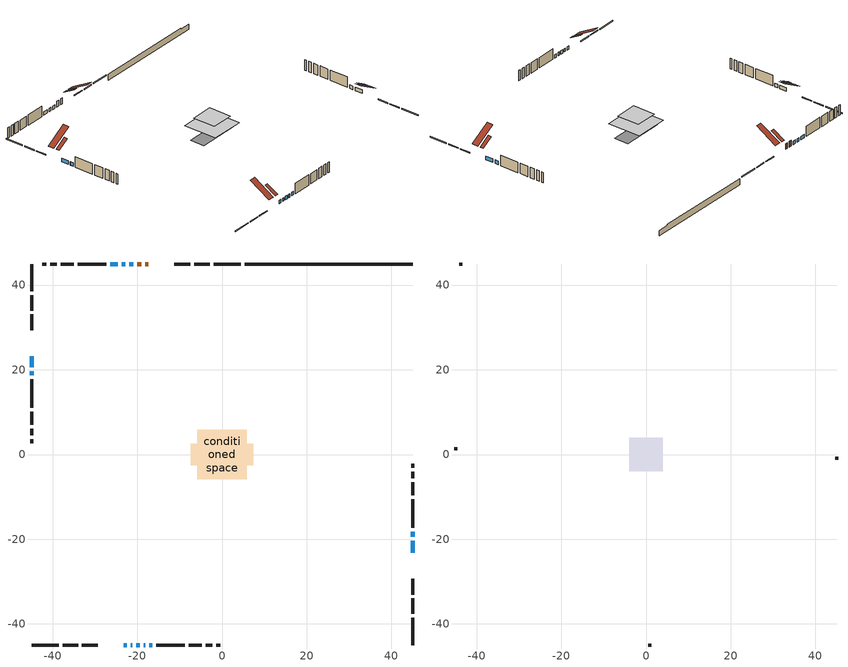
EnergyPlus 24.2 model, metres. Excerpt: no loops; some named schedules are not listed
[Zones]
conditioned space
 floor adiabatic (AdiabaticFloorConstruction): -5.9,-5.9 -5.9,5.9 5.9,5.9 5.9,-5.9 z1.83
 floor foundation (Slab1 construction): -7.35,-2.55 -7.35,2.55 7.35,2.55 7.35,-2.55 z-1.52
 wall outside (RimJoist1 construction): 4.41,44.97 -1.99,44.97 / -44.97,-44.97 -38.57,-44.97 / -44.97,44.97 -44.97,38.57 / 44.97,-44.97 44.97,-38.57 z0.61:0.91
 wall outside (RimJoist2 construction): -2.92,44.97 -6.57,44.97 / -37.64,-44.97 -33.98,-44.97 / -44.97,37.64 -44.97,33.98 / 44.97,-37.64 44.97,-33.98 z0.61:0.91
 wall outside (RimJoist3 construction): -7.5,44.97 -11.28,44.97 / -33.05,-44.97 -29.28,-44.97 / -44.97,33.05 -44.97,29.28 / 44.97,-33.05 44.97,-29.28 z0.61:0.91
 wall outside (AdiabaticWallConstruction 1): -17.36,44.97 -18.12,44.97 / -19.05,44.97 -20,44.97 z0.61:2.64
 wall outside (AdiabaticWallConstruction): -44.97,23.19 -44.97,20.59 / -23.19,-44.97 -22.51,-44.97 / -20.93,44.97 -21.92,44.97 / -21.58,-44.97 -21.19,-44.97 / -22.85,44.97 -23.64,44.97 / 44.97,-23.19 44.97,-20.39 / -20.26,-44.97 -19.44,-44.97 / -18.52,-44.97 -18.1,-44.97 / -24.56,44.97 -26.41,44.97 / -44.97,19.66 -44.97,18.67 / 44.97,-19.46 44.97,-18.19 / -17.18,-44.97 -16.44,-44.97 z0.61:1.83
 wall outside (Wall1 construction): -27.33,44.97 -34.04,44.97 / -15.52,-44.97 -8.81,-44.97 / -44.97,17.75 -44.97,11.04 / 44.97,-17.26 44.97,-10.55 z0.61:4.27
 wall outside (Wall2 construction): -34.97,44.97 -38.07,44.97 / -7.88,-44.97 -4.78,-44.97 / -44.97,10.11 -44.97,7.01 / 44.97,-9.62 44.97,-6.53 z0.61:4.27
 wall outside (Wall3 construction): -38.99,44.97 -40.55,44.97 / -3.85,-44.97 -2.3,-44.97 / -44.97,6.08 -44.97,4.53 / 44.97,-5.6 44.97,-4.04 z0.61:4.27
 wall outside (Wall4 construction): -41.48,44.97 -42.47,44.97 / -1.37,-44.97 -0.38,-44.97 / -44.97,3.6 -44.97,2.61 / 44.97,-3.11 44.97,-2.12 z0.61:4.27
 wall foundation (FoundationWall1 construction): 5.34,44.97,-1.52 5.34,44.97,0.61 41.01,44.97,0.61 41.01,44.97,0.25 44.97,44.97,0.25 44.97,44.97,-1.52
 window (WindowConstruction): -44.97,23.19 -44.97,20.59 z0.61:1.83
 window (WindowConstruction 8): -23.19,-44.97 -22.51,-44.97 z0.61:1.83
 window (WindowConstruction 9): -20.93,44.97 -21.92,44.97 z0.61:1.83
 window (WindowConstruction 10): -21.58,-44.97 -21.19,-44.97 z0.61:1.83
 window (WindowConstruction 11): -22.85,44.97 -23.64,44.97 z0.61:1.83
 window (WindowConstruction 1): 44.97,-23.19 44.97,-20.39 z0.61:1.83
 window (WindowConstruction 2): -20.26,-44.97 -19.45,-44.97 z0.61:1.83
 window (WindowConstruction 3): -18.52,-44.97 -18.1,-44.97 z0.61:1.83
 window (WindowConstruction 4): -24.57,44.97 -26.4,44.97 z0.61:1.83
 window (WindowConstruction 5): -44.97,19.66 -44.97,18.68 z0.61:1.83
 window (WindowConstruction 6): 44.97,-19.46 44.97,-18.19 z0.61:1.83
 window (WindowConstruction 7): -17.17,-44.97 -16.44,-44.97 z0.61:1.83
 door (Door): -17.36,44.97 -18.12,44.97 z0.61:2.64
 door (Door 1): -19.05,44.97 -20,44.97 z0.61:2.64
 ceiling adiabatic (AdiabaticFloorConstruction): 5.9,-5.9 5.9,5.9 -5.9,5.9 -5.9,-5.9 z1.83
 roof outside (Roof2 construction): -16.43,44.97,4.27 -16.43,40.96,6.61 -15.27,40.96,6.61 -15.27,44.97,4.27; -24.12,-44.97,4.27 -24.12,-40.96,6.61 -25.28,-40.96,6.61 -25.28,-44.97,4.27; -44.97,24.12,4.27 -40.96,24.12,6.61 -40.96,25.28,6.61 -44.97,25.28,4.27; 44.97,-24.12,4.27 40.96,-24.12,6.61 40.96,-25.28,6.61 44.97,-25.28,4.27
attic - vented
 floor to conditioned space (Floor1 construction Reversed): -3.97,-3.97 -3.97,3.97 3.97,3.97 3.97,-3.97 z4.27
 wall outside (Wall5 construction): -43.4,44.97 -44.04,44.97 / 0.55,-44.97 1.19,-44.97 / -44.97,1.68 -44.97,1.04 / 44.97,-1.2 44.97,-0.55 z0.61:4.27
 roof outside (Roof1 construction): -14.34,44.97,4.27 -14.34,37.58,8.58 -12.2,37.58,8.58 -12.2,44.97,4.27; -26.21,-44.97,4.27 -26.21,-37.58,8.58 -28.35,-37.58,8.58 -28.35,-44.97,4.27; -44.97,26.21,4.27 -37.58,26.21,8.58 -37.58,28.35,8.58 -44.97,28.35,4.27; 44.97,-26.21,4.27 37.58,-26.21,8.58 37.58,-28.35,8.58 44.97,-28.35,4.27
[Building]
Building 1: Terrain=Suburbs
[Site:Location]
Moose Jaw CS_SK: Latitude {deg}=50.33; Longitude {deg}=-105.54; Time Zone {hr}=-6; Elevation {m}=577; Keep Site Location Information=Yes
[Site:GroundTemperature:Shallow]
-1.16478, -3.46141, -3.64533, -2.55546, 1.81975, 6.17459, 9.95, 12.3416, 12.5448, 10.5996, 6.92049, 2.69924
[Site:WaterMainsTemperature]
Calculation Method=Schedule; Temperature Schedule=mains temperature schedule
[Material] Roughness=Rough; Thermal Absorptance=0.9
Name | Thickness {m} | Conductivity {W/m-K} | Density {kg/m3} | Specific Heat {J/kg-K} | Solar Absorptance | Visible Absorptance
asphalt or fiberglass shingles | 0.00635 | 0.162714 | 1121.4 | 1465.45 | 0.84 | 0.84
ceiling stud and cavity | 0.1397 | 0.0759935 | 65.682 | 1177.47 | 0.7 | 0.7
concrete 4.0 in. | 0.1016 | 1.803125 | 2242.8 | 837.4 | 0.7 | 0.7
concrete 8.0 in. | 0.2032 | 1.803125 | 2242.8 | 837.4 | 0.7 | 0.7
door material | 0.04445 | 0.20624 | 512.64 | 1214.23 | 0.7 | 0.7
door material 1 | 0.04445 | 0.188738 | 512.64 | 1214.23 | 0.7 | 0.7
exterior vertical ins | 0.00239019 | 0.029427 | 32.04 | 1214.23 | 0.7 | 0.7
floor covering | 0.0127 | 0.0433444 | 54.468 | 1339.84 | 0.6 | 0.6
floor rigid ins; wall rigid ins | 0.512978 | 0.029427 | 32.04 | 1214.23 | 0.7 | 0.7
floor stud and cavity | 0.1397 | 1.75129 | 37.0049 | 1207.88 | 0.7 | 0.7
furniture material conditioned space 1 | 0.1524 | 0.115458 | 640.8 | 1214.23 | 0.6 | 0.6
gypsum board | 0.0127 | 0.160291 | 801 | 837.4 | 0.6 | 0.6
gypsum board 1 | 0.0127 | 0.160291 | 801 | 837.4 | 0.7 | 0.7
osb sheathing 0.5 in. | 0.0127 | 0.115458 | 512.64 | 1214.23 | 0.7 | 0.7
osb sheathing 0.75 in. | 0.01905 | 0.115458 | 512.64 | 1214.23 | 0.7 | 0.7
osb sheathing 2.0 in. | 0.0508 | 0.115458 | 512.64 | 1214.23 | 0.7 | 0.7
rim joist stud and cavity | 0.0508 | 0.0495211 | 125.044 | 1163.47 | 0.6 | 0.6
rim joist stud and cavity 1 | 0.0508 | 0.271007 | 50.32683 | 1063.81 | 0.6 | 0.6
rim joist stud and cavity 2 | 0.0508 | 0.0310355 | 125.044 | 1163.47 | 0.6 | 0.6
roof stud and cavity | 0.0889 | 3.38895 | 78.34581 | 1123.46 | 0.7 | 0.7
wall stud and cavity | 0.1397 | 0.113341 | 139.0536 | 1170.24 | 0.7 | 0.7
wall stud and cavity 1 | 0.1397 | 0.113666 | 139.0536 | 1170.24 | 0.7 | 0.7
wall stud and cavity 2 | 0.1397 | 0.113992 | 139.0536 | 1170.24 | 0.7 | 0.7
wall stud and cavity 3 | 0.1397 | 0.116332 | 139.0536 | 1170.24 | 0.7 | 0.7
wall stud and cavity 4 | 0.0889 | 6.1454 | 50.32683 | 1063.81 | 0.6 | 0.6
wall stud and cavity 5 | 0.0889 | 0.380278 | 52.3479 | 1209.89 | 0.7 | 0.7
wall stud and cavity 6 | 0.0889 | 0.391764 | 83.0341 | 1211.67 | 0.7 | 0.7
wood siding | 0.0254 | 0.102417 | 544.68 | 1172.36 | 0 | 0
wood siding 1 | 0.00254 | 0.102417 | 544.68 | 1172.36 | 0 | 0
wood siding 2; wood siding 3; wood siding 4 | 0.0254 | 0.102417 | 544.68 | 1172.36 | 0.7 | 0.7
[WindowMaterial:SimpleGlazingSystem]
Name | U-Factor {W/m2-K} | Solar Heat Gain Coefficient
WindowMaterial | 4.44644 | 0.68
WindowMaterial 1 | 2.78903 | 0.69
WindowMaterial 2 | 2.94461 | 0.64
WindowMaterial 3 | 2.7561 | 0.6
WindowMaterial 4 | 2.94177 | 0.65
WindowMaterial 5 | 2.94007 | 0.65
WindowMaterial 6 | 2.918492 | 0.67
WindowMaterial 7 | 2.95029 | 0.64
WindowMaterial 8 | 2.95597 | 0.63
WindowMaterial 9 | 2.98833 | 0.6
[Construction]
AdiabaticFloorConstruction: floor stud and cavity, floor rigid ins, osb sheathing 0.75 in., floor covering
AdiabaticWallConstruction: wood siding 3, wall rigid ins, wall stud and cavity 5, gypsum board
AdiabaticWallConstruction 1: wood siding 4, wall rigid ins, wall stud and cavity 5, gypsum board
Door: door material
Door 1: door material 1
Floor1 construction Reversed: gypsum board, ceiling stud and cavity
FoundationWall1 construction: concrete 8.0 in., gypsum board 1
furniture construction conditioned space 1: furniture material conditioned space 1
PartitionWallConstruction: gypsum board, wall stud and cavity 6, gypsum board
RimJoist1 construction: wood siding 2, osb sheathing 2.0 in., rim joist stud and cavity
RimJoist2 construction: wood siding 2, rim joist stud and cavity 1
RimJoist3 construction: wood siding 2, osb sheathing 2.0 in., rim joist stud and cavity 2
Roof1 construction: asphalt or fiberglass shingles
Roof2 construction: asphalt or fiberglass shingles, osb sheathing 0.5 in., roof stud and cavity, gypsum board
Slab1 construction: concrete 4.0 in.
Wall1 construction: wood siding, osb sheathing 0.5 in., wall stud and cavity, gypsum board
Wall2 construction: wood siding, osb sheathing 0.5 in., wall stud and cavity 1, gypsum board
Wall3 construction: wood siding, osb sheathing 0.5 in., wall stud and cavity 2, gypsum board
Wall4 construction: wood siding, osb sheathing 0.5 in., wall stud and cavity 3, gypsum board
Wall5 construction: wood siding 1, wall stud and cavity 4
WindowConstruction: WindowMaterial
WindowConstruction 1: WindowMaterial 1
WindowConstruction 10; WindowConstruction 11: WindowMaterial 9
WindowConstruction 2: WindowMaterial 2
WindowConstruction 3: WindowMaterial 3
WindowConstruction 4: WindowMaterial 4
WindowConstruction 5; WindowConstruction 9: WindowMaterial 5
WindowConstruction 6: WindowMaterial 6
WindowConstruction 7: WindowMaterial 7
WindowConstruction 8: WindowMaterial 8
[Zone] Multiplier=1; Part of Total Floor Area=Yes
Name | Volume {m3}
attic - vented | 42.1633
conditioned space | 535.3
[Space]
Name | Zone | Volume {m3}
attic - vented 1 | attic - vented | 42.1633
conditioned space 1 | conditioned space | 535.3
[ZoneInfiltration:EffectiveLeakageArea]
infil attic - vented 1: Zone or Space=attic - vented 1; Schedule=Always On Discrete; Effective Air Leakage Area {cm2}=2105.67; Stack Coefficient=0.000553981; Wind Coefficient=1.59026e-05
[ZoneMixing]
whole house fan mix: Zone or Space=attic - vented; Schedule=Always On Continuous; Design Flow Rate Calculation Method=Flow/Zone; Design Flow Rate {m3/s}=0; Source Zone or Space=conditioned space
[SurfaceProperty:ExposedFoundationPerimeter]
Slab1: Exposed Perimeter Calculation Method=TotalExposedPerimeter; Total Exposed Perimeter {m}=39.624
[InternalMass] Zone or ZoneList=conditioned space; Space or SpaceList=conditioned space 1
Name | Construction | Surface Area {m2}
furniture mass conditioned space 1 | furniture construction conditioned space 1 | 85.6399
partition wall mass | PartitionWallConstruction | 214.1
[Lights]
interior lighting: Zone or ZoneList or Space or SpaceList=conditioned space 1; Schedule=interior lighting schedule; Design Level Calculation Method=LightingLevel; Lighting Level {W}=343.2; Return Air Fraction=0; Fraction Radiant=0.6; Fraction Visible=0.2; Fraction Replaceable=1
[People]
occupants: Zone or ZoneList or Space or SpaceList=conditioned space 1; Number of People Schedule=occupants schedule; Number of People Calculation Method=People; Number of People=3; Fraction Radiant=0.314171; Sensible Heat Fraction=0.56303; Activity Level Schedule=occupants activity schedule; Carbon Dioxide Generation Rate {m3/s-W}=0; Enable ASHRAE 55 Comfort Warnings=No; Mean Radiant Temperature Calculation Type=EnclosureAveraged
[ElectricEquipment] Zone or ZoneList or Space or SpaceList=conditioned space 1; Design Level Calculation Method=EquipmentLevel
Name | Schedule | Design Level {W} | Fraction Latent | Fraction Radiant | Fraction Lost
clothes dryer | clothes dryer schedule | 140.772 | 0.015 | 0.081 | 0.85
clothes washer | clothes washer schedule | 32.1985 | 0.03 | 0.162 | 0.7
cooking range | cooking range schedule | 215.147 | 0.08 | 0.432 | 0.2
dishwasher | dishwasher schedule | 66.8632 | 0.3 | 0.18 | 0.4
fridge | fridge schedule | 72.9452 | 0 | 0.6 | 0
mech vent house fan | mech vent house fan schedule | 0 | 0 | 0 | 1
mech vent house fan cfis | mech vent house fan cfis schedule | 0 | 0 | 0 | 0
misc plug loads | misc plug loads schedule | 494.7 | 0.045 | 0.513 | 0.1
whole house fan | Always On Discrete | 0 | 0 | 0 | 1
[OtherEquipment] Zone or ZoneList or Space or SpaceList=conditioned space 1; Design Level Calculation Method=EquipmentLevel
Name | Fuel Type | Schedule | Design Level {W} | Fraction Latent | Fraction Radiant | Fraction Lost
clothes dryer 1 | Electricity | clothes dryer schedule | 0 | 0.015 | 0.081 | 0.85
cooking range 1 | Electricity | cooking range schedule | 0 | 0.08 | 0.432 | 0.2
general water use latent | None | general water use schedule | 62.594 | 1 | 0 | 0
general water use sensible | None | general water use schedule | -61.6891 | 0 | 0.6 | 0
mech vent house fan latent load | None | Always On Discrete | 0 | 1 | 0 | 0
mech vent house fan sensible load | None | Always On Discrete | 0 | 0 | 0 | 0
water heater energy adjustment1 | NaturalGas | Always On Discrete | 0.01 | 0 | 0 | 1
[ZoneInfiltration:DesignFlowRate] Zone or ZoneList or Space or SpaceList=conditioned space 1; Schedule=Always On Discrete; Design Flow Rate Calculation Method=Flow/Zone; Design Flow Rate {m3/s}=0
infil flow; natural vent flow; whole house fan flow
[Foundation:Kiva]
Foundation Kiva 1: Initial Indoor Air Temperature {C}=21; Wall Height Above Grade {m}=0.609996; Wall Depth Below Slab {m}=0.2032; Custom Block Material Name 1=exterior vertical ins; Custom Block Depth 1 {m}=2.13; Custom Block X Position 1 {m}=0.2159; Custom Block Z Position 1 {m}=0
[Foundation:Kiva:Settings]
Soil Conductivity {W/m-K}=0.849921; Soil Density {kg/m3}=1842.3; Soil Specific Heat {J/kg-K}=418.7; Ground Solar Absorptivity=0.9; Ground Thermal Absorptivity=0.9; Ground Surface Roughness {m}=0.03; Far-Field Width {m}=40; Deep-Ground Boundary Condition=ZeroFlux; Deep-Ground Depth {m}=40; Minimum Cell Dimension {m}=0.2; Maximum Cell Growth Coefficient=3; Simulation Timestep=Timestep
[Exterior:Lights]
exterior lighting: Schedule=exterior lighting schedule; Design Level {W}=75.6
[Schedule:Constant]
Name | Hourly Value
Always On Continuous; mech vent house fan schedule; mech vent house fan cfis schedule; Always On Discrete | 1
occupants activity schedule | 117.228
fridge schedule | 0
[Schedule:Week:Daily]
interior lighting schedule Week Rule - Jan1-Jan27: interior lighting schedule day, interior lighting schedule day, interior lighting schedule day, interior lighting schedule day, interior lighting schedule day, interior lighting schedule day, interior lighting schedule day, interior lighting schedule default day, interior lighting schedule default day, interior lighting schedule default day, interior lighting schedule default day, interior lighting schedule default day
interior lighting schedule Week Rule - Jan28-Feb3: interior lighting schedule day, interior lighting schedule day, interior lighting schedule day, interior lighting schedule day, interior lighting schedule day 1, interior lighting schedule day 1, interior lighting schedule day 1, interior lighting schedule default day, interior lighting schedule default day, interior lighting schedule default day, interior lighting schedule default day, interior lighting schedule default day
interior lighting schedule Week Rule - Feb4-Feb24: interior lighting schedule day 1, interior lighting schedule day 1, interior lighting schedule day 1, interior lighting schedule day 1, interior lighting schedule day 1, interior lighting schedule day 1, interior lighting schedule day 1, interior lighting schedule default day, interior lighting schedule default day, interior lighting schedule default day, interior lighting schedule default day, interior lighting schedule default day
interior lighting schedule Week Rule - Feb25-Mar3: interior lighting schedule day 1, interior lighting schedule day 1, interior lighting schedule day 1, interior lighting schedule day 1, interior lighting schedule day 2, interior lighting schedule day 2, interior lighting schedule day 2, interior lighting schedule default day, interior lighting schedule default day, interior lighting schedule default day, interior lighting schedule default day, interior lighting schedule default day
interior lighting schedule Week Rule - Mar4-Mar31: interior lighting schedule day 2, interior lighting schedule day 2, interior lighting schedule day 2, interior lighting schedule day 2, interior lighting schedule day 2, interior lighting schedule day 2, interior lighting schedule day 2, interior lighting schedule default day, interior lighting schedule default day, interior lighting schedule default day, interior lighting schedule default day, interior lighting schedule default day
interior lighting schedule Week Rule - Apr1-Apr28: interior lighting schedule day 3, interior lighting schedule day 3, interior lighting schedule day 3, interior lighting schedule day 3, interior lighting schedule day 3, interior lighting schedule day 3, interior lighting schedule day 3, interior lighting schedule default day, interior lighting schedule default day, interior lighting schedule default day, interior lighting schedule default day, interior lighting schedule default day
interior lighting schedule Week Rule - Apr29-May5: interior lighting schedule day 3, interior lighting schedule day 3, interior lighting schedule day 4, interior lighting schedule day 4, interior lighting schedule day 4, interior lighting schedule day 4, interior lighting schedule day 4, interior lighting schedule default day, interior lighting schedule default day, interior lighting schedule default day, interior lighting schedule default day, interior lighting schedule default day
interior lighting schedule Week Rule - May6-May26: interior lighting schedule day 4, interior lighting schedule day 4, interior lighting schedule day 4, interior lighting schedule day 4, interior lighting schedule day 4, interior lighting schedule day 4, interior lighting schedule day 4, interior lighting schedule default day, interior lighting schedule default day, interior lighting schedule default day, interior lighting schedule default day, interior lighting schedule default day
interior lighting schedule Week Rule - May27-Jun2: interior lighting schedule day 4, interior lighting schedule day 4, interior lighting schedule day 4, interior lighting schedule day 4, interior lighting schedule day 4, interior lighting schedule day 5, interior lighting schedule day 5, interior lighting schedule default day, interior lighting schedule default day, interior lighting schedule default day, interior lighting schedule default day, interior lighting schedule default day
interior lighting schedule Week Rule - Jun3-Jun30: interior lighting schedule day 5, interior lighting schedule day 5, interior lighting schedule day 5, interior lighting schedule day 5, interior lighting schedule day 5, interior lighting schedule day 5, interior lighting schedule day 5, interior lighting schedule default day, interior lighting schedule default day, interior lighting schedule default day, interior lighting schedule default day, interior lighting schedule default day
interior lighting schedule Week Rule - Jul1-Jul28: interior lighting schedule day 6, interior lighting schedule day 6, interior lighting schedule day 6, interior lighting schedule day 6, interior lighting schedule day 6, interior lighting schedule day 6, interior lighting schedule day 6, interior lighting schedule default day, interior lighting schedule default day, interior lighting schedule default day, interior lighting schedule default day, interior lighting schedule default day
interior lighting schedule Week Rule - Jul29-Aug4: interior lighting schedule day 6, interior lighting schedule day 6, interior lighting schedule day 6, interior lighting schedule day 7, interior lighting schedule day 7, interior lighting schedule day 7, interior lighting schedule day 7, interior lighting schedule default day, interior lighting schedule default day, interior lighting schedule default day, interior lighting schedule default day, interior lighting schedule default day
interior lighting schedule Week Rule - Aug5-Aug25: interior lighting schedule day 7, interior lighting schedule day 7, interior lighting schedule day 7, interior lighting schedule day 7, interior lighting schedule day 7, interior lighting schedule day 7, interior lighting schedule day 7, interior lighting schedule default day, interior lighting schedule default day, interior lighting schedule default day, interior lighting schedule default day, interior lighting schedule default day
interior lighting schedule Week Rule - Aug26-Sep1: interior lighting schedule day 7, interior lighting schedule day 7, interior lighting schedule day 7, interior lighting schedule day 7, interior lighting schedule day 7, interior lighting schedule day 7, interior lighting schedule day 8, interior lighting schedule default day, interior lighting schedule default day, interior lighting schedule default day, interior lighting schedule default day, interior lighting schedule default day
interior lighting schedule Week Rule - Sep2-Sep29: interior lighting schedule day 8, interior lighting schedule day 8, interior lighting schedule day 8, interior lighting schedule day 8, interior lighting schedule day 8, interior lighting schedule day 8, interior lighting schedule day 8, interior lighting schedule default day, interior lighting schedule default day, interior lighting schedule default day, interior lighting schedule default day, interior lighting schedule default day
interior lighting schedule Week Rule - Sep30-Oct6: interior lighting schedule day 8, interior lighting schedule day 9, interior lighting schedule day 9, interior lighting schedule day 9, interior lighting schedule day 9, interior lighting schedule day 9, interior lighting schedule day 9, interior lighting schedule default day, interior lighting schedule default day, interior lighting schedule default day, interior lighting schedule default day, interior lighting schedule default day
interior lighting schedule Week Rule - Oct7-Oct27: interior lighting schedule day 9, interior lighting schedule day 9, interior lighting schedule day 9, interior lighting schedule day 9, interior lighting schedule day 9, interior lighting schedule day 9, interior lighting schedule day 9, interior lighting schedule default day, interior lighting schedule default day, interior lighting schedule default day, interior lighting schedule default day, interior lighting schedule default day
interior lighting schedule Week Rule - Oct28-Nov3: interior lighting schedule day 9, interior lighting schedule day 9, interior lighting schedule day 9, interior lighting schedule day 9, interior lighting schedule day 10, interior lighting schedule day 10, interior lighting schedule day 10, interior lighting schedule default day, interior lighting schedule default day, interior lighting schedule default day, interior lighting schedule default day, interior lighting schedule default day
interior lighting schedule Week Rule - Nov4-Nov24: interior lighting schedule day 10, interior lighting schedule day 10, interior lighting schedule day 10, interior lighting schedule day 10, interior lighting schedule day 10, interior lighting schedule day 10, interior lighting schedule day 10, interior lighting schedule default day, interior lighting schedule default day, interior lighting schedule default day, interior lighting schedule default day, interior lighting schedule default day
interior lighting schedule Week Rule - Nov25-Dec1: interior lighting schedule day 10, interior lighting schedule day 10, interior lighting schedule day 10, interior lighting schedule day 10, interior lighting schedule day 10, interior lighting schedule day 10, interior lighting schedule day 11, interior lighting schedule default day, interior lighting schedule default day, interior lighting schedule default day, interior lighting schedule default day, interior lighting schedule default day
interior lighting schedule Week Rule - Dec2-Dec31: interior lighting schedule day 11, interior lighting schedule day 11, interior lighting schedule day 11, interior lighting schedule day 11, interior lighting schedule day 11, interior lighting schedule day 11, interior lighting schedule day 11, interior lighting schedule default day, interior lighting schedule default day, interior lighting schedule default day, interior lighting schedule default day, interior lighting schedule default day
occupants schedule Week Rule - Jan1-Dec31: occupants schedule day, occupants schedule day, occupants schedule day, occupants schedule day, occupants schedule day, occupants schedule day, occupants schedule day, occupants schedule default day, occupants schedule default day, occupants schedule default day, occupants schedule default day, occupants schedule default day
clothes dryer schedule Week Rule - Jan1-Dec31: clothes dryer schedule day, clothes dryer schedule day, clothes dryer schedule day, clothes dryer schedule day, clothes dryer schedule day, clothes dryer schedule day, clothes dryer schedule day, clothes dryer schedule default day, clothes dryer schedule default day, clothes dryer schedule default day, clothes dryer schedule default day, clothes dryer schedule default day
clothes washer schedule Week Rule - Jan1-Dec31: clothes washer schedule day, clothes washer schedule day, clothes washer schedule day, clothes washer schedule day, clothes washer schedule day, clothes washer schedule day, clothes washer schedule day, clothes washer schedule default day, clothes washer schedule default day, clothes washer schedule default day, clothes washer schedule default day, clothes washer schedule default day
cooking range schedule Week Rule - Jan1-Dec31: cooking range schedule day, cooking range schedule day, cooking range schedule day, cooking range schedule day, cooking range schedule day, cooking range schedule day, cooking range schedule day, cooking range schedule default day, cooking range schedule default day, cooking range schedule default day, cooking range schedule default day, cooking range schedule default day
dishwasher schedule Week Rule - Jan1-Dec31: dishwasher schedule day, dishwasher schedule day, dishwasher schedule day, dishwasher schedule day, dishwasher schedule day, dishwasher schedule day, dishwasher schedule day, dishwasher schedule default day, dishwasher schedule default day, dishwasher schedule default day, dishwasher schedule default day, dishwasher schedule default day
misc plug loads schedule Week Rule - Jan1-Dec31: misc plug loads schedule day, misc plug loads schedule day, misc plug loads schedule day, misc plug loads schedule day, misc plug loads schedule day, misc plug loads schedule day, misc plug loads schedule day, misc plug loads schedule default day, misc plug loads schedule default day, misc plug loads schedule default day, misc plug loads schedule default day, misc plug loads schedule default day
general water use schedule Week Rule - Jan1-Dec31: general water use schedule day, general water use schedule day, general water use schedule day, general water use schedule day, general water use schedule day, general water use schedule day, general water use schedule day, general water use schedule default day, general water use schedule default day, general water use schedule default day, general water use schedule default day, general water use schedule default day
exterior lighting schedule Week Rule - Jan1-Jan27: exterior lighting schedule day, exterior lighting schedule day, exterior lighting schedule day, exterior lighting schedule day, exterior lighting schedule day, exterior lighting schedule day, exterior lighting schedule day, exterior lighting schedule default day, exterior lighting schedule default day, exterior lighting schedule default day, exterior lighting schedule default day, exterior lighting schedule default day
exterior lighting schedule Week Rule - Jan28-Feb3: exterior lighting schedule day, exterior lighting schedule day, exterior lighting schedule day, exterior lighting schedule day, exterior lighting schedule day 1, exterior lighting schedule day 1, exterior lighting schedule day 1, exterior lighting schedule default day, exterior lighting schedule default day, exterior lighting schedule default day, exterior lighting schedule default day, exterior lighting schedule default day
exterior lighting schedule Week Rule - Feb4-Feb24: exterior lighting schedule day 1, exterior lighting schedule day 1, exterior lighting schedule day 1, exterior lighting schedule day 1, exterior lighting schedule day 1, exterior lighting schedule day 1, exterior lighting schedule day 1, exterior lighting schedule default day, exterior lighting schedule default day, exterior lighting schedule default day, exterior lighting schedule default day, exterior lighting schedule default day
exterior lighting schedule Week Rule - Feb25-Mar3: exterior lighting schedule day 1, exterior lighting schedule day 1, exterior lighting schedule day 1, exterior lighting schedule day 1, exterior lighting schedule day 2, exterior lighting schedule day 2, exterior lighting schedule day 2, exterior lighting schedule default day, exterior lighting schedule default day, exterior lighting schedule default day, exterior lighting schedule default day, exterior lighting schedule default day
exterior lighting schedule Week Rule - Mar4-Mar31: exterior lighting schedule day 2, exterior lighting schedule day 2, exterior lighting schedule day 2, exterior lighting schedule day 2, exterior lighting schedule day 2, exterior lighting schedule day 2, exterior lighting schedule day 2, exterior lighting schedule default day, exterior lighting schedule default day, exterior lighting schedule default day, exterior lighting schedule default day, exterior lighting schedule default day
exterior lighting schedule Week Rule - Apr1-Apr28: exterior lighting schedule day 3, exterior lighting schedule day 3, exterior lighting schedule day 3, exterior lighting schedule day 3, exterior lighting schedule day 3, exterior lighting schedule day 3, exterior lighting schedule day 3, exterior lighting schedule default day, exterior lighting schedule default day, exterior lighting schedule default day, exterior lighting schedule default day, exterior lighting schedule default day
exterior lighting schedule Week Rule - Apr29-May5: exterior lighting schedule day 3, exterior lighting schedule day 3, exterior lighting schedule day 4, exterior lighting schedule day 4, exterior lighting schedule day 4, exterior lighting schedule day 4, exterior lighting schedule day 4, exterior lighting schedule default day, exterior lighting schedule default day, exterior lighting schedule default day, exterior lighting schedule default day, exterior lighting schedule default day
exterior lighting schedule Week Rule - May6-May26: exterior lighting schedule day 4, exterior lighting schedule day 4, exterior lighting schedule day 4, exterior lighting schedule day 4, exterior lighting schedule day 4, exterior lighting schedule day 4, exterior lighting schedule day 4, exterior lighting schedule default day, exterior lighting schedule default day, exterior lighting schedule default day, exterior lighting schedule default day, exterior lighting schedule default day
exterior lighting schedule Week Rule - May27-Jun2: exterior lighting schedule day 4, exterior lighting schedule day 4, exterior lighting schedule day 4, exterior lighting schedule day 4, exterior lighting schedule day 4, exterior lighting schedule day 5, exterior lighting schedule day 5, exterior lighting schedule default day, exterior lighting schedule default day, exterior lighting schedule default day, exterior lighting schedule default day, exterior lighting schedule default day
exterior lighting schedule Week Rule - Jun3-Jun30: exterior lighting schedule day 5, exterior lighting schedule day 5, exterior lighting schedule day 5, exterior lighting schedule day 5, exterior lighting schedule day 5, exterior lighting schedule day 5, exterior lighting schedule day 5, exterior lighting schedule default day, exterior lighting schedule default day, exterior lighting schedule default day, exterior lighting schedule default day, exterior lighting schedule default day
exterior lighting schedule Week Rule - Jul1-Jul28: exterior lighting schedule day 6, exterior lighting schedule day 6, exterior lighting schedule day 6, exterior lighting schedule day 6, exterior lighting schedule day 6, exterior lighting schedule day 6, exterior lighting schedule day 6, exterior lighting schedule default day, exterior lighting schedule default day, exterior lighting schedule default day, exterior lighting schedule default day, exterior lighting schedule default day
exterior lighting schedule Week Rule - Jul29-Aug4: exterior lighting schedule day 6, exterior lighting schedule day 6, exterior lighting schedule day 6, exterior lighting schedule day 7, exterior lighting schedule day 7, exterior lighting schedule day 7, exterior lighting schedule day 7, exterior lighting schedule default day, exterior lighting schedule default day, exterior lighting schedule default day, exterior lighting schedule default day, exterior lighting schedule default day
exterior lighting schedule Week Rule - Aug5-Aug25: exterior lighting schedule day 7, exterior lighting schedule day 7, exterior lighting schedule day 7, exterior lighting schedule day 7, exterior lighting schedule day 7, exterior lighting schedule day 7, exterior lighting schedule day 7, exterior lighting schedule default day, exterior lighting schedule default day, exterior lighting schedule default day, exterior lighting schedule default day, exterior lighting schedule default day
exterior lighting schedule Week Rule - Aug26-Sep1: exterior lighting schedule day 7, exterior lighting schedule day 7, exterior lighting schedule day 7, exterior lighting schedule day 7, exterior lighting schedule day 7, exterior lighting schedule day 7, exterior lighting schedule day 8, exterior lighting schedule default day, exterior lighting schedule default day, exterior lighting schedule default day, exterior lighting schedule default day, exterior lighting schedule default day
exterior lighting schedule Week Rule - Sep2-Sep29: exterior lighting schedule day 8, exterior lighting schedule day 8, exterior lighting schedule day 8, exterior lighting schedule day 8, exterior lighting schedule day 8, exterior lighting schedule day 8, exterior lighting schedule day 8, exterior lighting schedule default day, exterior lighting schedule default day, exterior lighting schedule default day, exterior lighting schedule default day, exterior lighting schedule default day
exterior lighting schedule Week Rule - Sep30-Oct6: exterior lighting schedule day 8, exterior lighting schedule day 9, exterior lighting schedule day 9, exterior lighting schedule day 9, exterior lighting schedule day 9, exterior lighting schedule day 9, exterior lighting schedule day 9, exterior lighting schedule default day, exterior lighting schedule default day, exterior lighting schedule default day, exterior lighting schedule default day, exterior lighting schedule default day
exterior lighting schedule Week Rule - Oct7-Oct27: exterior lighting schedule day 9, exterior lighting schedule day 9, exterior lighting schedule day 9, exterior lighting schedule day 9, exterior lighting schedule day 9, exterior lighting schedule day 9, exterior lighting schedule day 9, exterior lighting schedule default day, exterior lighting schedule default day, exterior lighting schedule default day, exterior lighting schedule default day, exterior lighting schedule default day
[Schedule:Year]
interior lighting schedule: interior lighting schedule Week Rule - Jan1-Jan27, 1, 1, 1, 27, interior lighting schedule Week Rule - Jan28-Feb3, 1, 28, 2, 3, interior lighting schedule Week Rule - Feb4-Feb24, 2, 4, 2, 24, interior lighting schedule Week Rule - Feb25-Mar3, 2, 25, 3, 3, interior lighting schedule Week Rule - Mar4-Mar31, 3, 4, 3, 31, interior lighting schedule Week Rule - Apr1-Apr28, 4, 1, 4, 28, interior lighting schedule Week Rule - Apr29-May5, 4, 29, 5, 5, interior lighting schedule Week Rule - May6-May26, 5, 6, 5, 26, interior lighting schedule Week Rule - May27-Jun2, 5, 27, 6, 2, interior lighting schedule Week Rule - Jun3-Jun30, 6, 3, 6, 30, interior lighting schedule Week Rule - Jul1-Jul28, 7, 1, 7, 28, interior lighting schedule Week Rule - Jul29-Aug4, 7, 29, 8, 4, interior lighting schedule Week Rule - Aug5-Aug25, 8, 5, 8, 25, interior lighting schedule Week Rule - Aug26-Sep1, 8, 26, 9, 1, interior lighting schedule Week Rule - Sep2-Sep29, 9, 2, 9, 29, interior lighting schedule Week Rule - Sep30-Oct6, 9, 30, 10, 6, interior lighting schedule Week Rule - Oct7-Oct27, 10, 7, 10, 27, interior lighting schedule Week Rule - Oct28-Nov3, 10, 28, 11, 3, interior lighting schedule Week Rule - Nov4-Nov24, 11, 4, 11, 24, interior lighting schedule Week Rule - Nov25-Dec1, 11, 25, 12, 1, interior lighting schedule Week Rule - Dec2-Dec31, 12, 2, 12, 31
occupants schedule: occupants schedule Week Rule - Jan1-Dec31, 1, 1, 12, 31
clothes dryer schedule: clothes dryer schedule Week Rule - Jan1-Dec31, 1, 1, 12, 31
clothes washer schedule: clothes washer schedule Week Rule - Jan1-Dec31, 1, 1, 12, 31
cooking range schedule: cooking range schedule Week Rule - Jan1-Dec31, 1, 1, 12, 31
dishwasher schedule: dishwasher schedule Week Rule - Jan1-Dec31, 1, 1, 12, 31
misc plug loads schedule: misc plug loads schedule Week Rule - Jan1-Dec31, 1, 1, 12, 31
general water use schedule: general water use schedule Week Rule - Jan1-Dec31, 1, 1, 12, 31
exterior lighting schedule: exterior lighting schedule Week Rule - Jan1-Jan27, 1, 1, 1, 27, exterior lighting schedule Week Rule - Jan28-Feb3, 1, 28, 2, 3, exterior lighting schedule Week Rule - Feb4-Feb24, 2, 4, 2, 24, exterior lighting schedule Week Rule - Feb25-Mar3, 2, 25, 3, 3, exterior lighting schedule Week Rule - Mar4-Mar31, 3, 4, 3, 31, exterior lighting schedule Week Rule - Apr1-Apr28, 4, 1, 4, 28, exterior lighting schedule Week Rule - Apr29-May5, 4, 29, 5, 5, exterior lighting schedule Week Rule - May6-May26, 5, 6, 5, 26, exterior lighting schedule Week Rule - May27-Jun2, 5, 27, 6, 2, exterior lighting schedule Week Rule - Jun3-Jun30, 6, 3, 6, 30, exterior lighting schedule Week Rule - Jul1-Jul28, 7, 1, 7, 28, exterior lighting schedule Week Rule - Jul29-Aug4, 7, 29, 8, 4, exterior lighting schedule Week Rule - Aug5-Aug25, 8, 5, 8, 25, exterior lighting schedule Week Rule - Aug26-Sep1, 8, 26, 9, 1, exterior lighting schedule Week Rule - Sep2-Sep29, 9, 2, 9, 29, exterior lighting schedule Week Rule - Sep30-Oct6, 9, 30, 10, 6, exterior lighting schedule Week Rule - Oct7-Oct27, 10, 7, 10, 27, exterior lighting schedule Week Rule - Oct28-Nov3, 10, 28, 11, 3, exterior lighting schedule Week Rule - Nov4-Nov24, 11, 4, 11, 24, exterior lighting schedule Week Rule - Nov25-Dec1, 11, 25, 12, 1, exterior lighting schedule Week Rule - Dec2-Dec31, 12, 2, 12, 31
[Schedule:Compact]
mains temperature schedule: Through: 01/01, For: AllDays, Until: 24:00, 4.35944, Through: 01/02, For: AllDays, Until: 24:00, 4.28667, Through: 01/03, For: AllDays, Until: 24:00, 4.215, Through: 01/04, For: AllDays, Until: 24:00, 4.14444, Through: 01/05, For: AllDays, Until: 24:00, 4.07444, Through: 01/06, For: AllDays, Until: 24:00, 4.00611, Through: 01/07, For: AllDays, Until: 24:00, 3.93833, Through: 01/08, For: AllDays, Until: 24:00, 3.87167, Through: 01/09, For: AllDays, Until: 24:00, 3.80611, Through: 01/10, For: AllDays, Until: 24:00, 3.74222, Through: 01/11, For: AllDays, Until: 24:00, 3.67889, Through: 01/12, For: AllDays, Until: 24:00, 3.61667, Through: 01/13, For: AllDays, Until: 24:00, 3.55611, Through: 01/14, For: AllDays, Until: 24:00, 3.49667, Through: 01/15, For: AllDays, Until: 24:00, 3.43833, Through: 01/16, For: AllDays, Until: 24:00, 3.38111, Through: 01/17, For: AllDays, Until: 24:00, 3.325, Through: 01/18, For: AllDays, Until: 24:00, 3.27056, Through: 01/19, For: AllDays, Until: 24:00, 3.21722, Through: 01/20, For: AllDays, Until: 24:00, 3.16556, Through: 01/21, For: AllDays, Until: 24:00, 3.11444, Through: 01/22, For: AllDays, Until: 24:00, 3.065, Through: 01/23, For: AllDays, Until: 24:00, 3.01722, Through: 01/24, For: AllDays, Until: 24:00, 2.97056, Through: 01/25, For: AllDays, Until: 24:00, 2.92556, Through: 01/26, For: AllDays, Until: 24:00, 2.88167, Through: 01/27, For: AllDays, Until: 24:00, 2.83889, Through: 01/28, For: AllDays, Until: 24:00, 2.79778, Through: 01/29, For: AllDays, Until: 24:00, 2.75833, Through: 01/30, For: AllDays, Until: 24:00, 2.72, Through: 01/31, For: AllDays, Until: 24:00, 2.68333, Through: 02/01, For: AllDays, Until: 24:00, 2.64833, Through: 02/02, For: AllDays, Until: 24:00, 2.61444, Through: 02/03, For: AllDays, Until: 24:00, 2.58222, Through: 02/04, For: AllDays, Until: 24:00, 2.55111, Through: 02/05, For: AllDays, Until: 24:00, 2.52222, Through: 02/06, For: AllDays, Until: 24:00, 2.49444, Through: 02/07, For: AllDays, Until: 24:00, 2.46778, Through: 02/08, For: AllDays, Until: 24:00, 2.44333, Through: 02/09, For: AllDays, Until: 24:00, 2.42, Through: 02/10, For: AllDays, Until: 24:00, 2.39833, Through: 02/11, For: AllDays, Until: 24:00, 2.37833, Through: 02/12, For: AllDays, Until: 24:00, 2.35944, Through: 02/13, For: AllDays, Until: 24:00, 2.34278, Through: 02/14, For: AllDays, Until: 24:00, 2.32722, Through: 02/15, For: AllDays, Until: 24:00, 2.31333, Through: 02/16, For: AllDays, Until: 24:00, 2.30111, Through: 02/17, For: AllDays, Until: 24:00, 2.29, Through: 02/18, For: AllDays, Until: 24:00, 2.28111, Through: 02/19, For: AllDays, Until: 24:00, 2.27333, Through: 02/20, For: AllDays, Until: 24:00, 2.26722, Through: 02/21, For: AllDays, Until: 24:00, 2.26278, Through: 02/22, For: AllDays, Until: 24:00, 2.26, Through: 02/23, For: AllDays, Until: 24:00, 2.25889, Through: 02/24, For: AllDays, Until: 24:00, 2.25944, Through: 02/25, For: AllDays, Until: 24:00, 2.26111, Through: 02/26, For: AllDays, Until: 24:00, 2.26444, Through: 02/27, For: AllDays, Until: 24:00, 2.27, Through: 02/28, For: AllDays, Until: 24:00, 2.27667, Through: 03/01, For: AllDays, Until: 24:00, 2.285, Through: 03/02, For: AllDays, Until: 24:00, 2.29444, Through: 03/03, For: AllDays, Until: 24:00, 2.30611, Through: 03/04, For: AllDays, Until: 24:00, 2.31889, Through: 03/05, For: AllDays, Until: 24:00, 2.33389, Through: 03/06, For: AllDays, Until: 24:00, 2.35, Through: 03/07, For: AllDays, Until: 24:00, 2.36778, Through: 03/08, For: AllDays, Until: 24:00, 2.38667, Through: 03/09, For: AllDays, Until: 24:00, 2.40778, Through: 03/10, For: AllDays, Until: 24:00, 2.43, Through: 03/11, For: AllDays, Until: 24:00, 2.45389, Through: 03/12, For: AllDays, Until: 24:00, 2.47944, Through: 03/13, For: AllDays, Until: 24:00, 2.50611, Through: 03/14, For: AllDays, Until: 24:00, 2.53444, Through: 03/15, For: AllDays, Until: 24:00, 2.56444, Through: 03/16, For: AllDays, Until: 24:00, 2.59611, Through: 03/17, For: AllDays, Until: 24:00, 2.62889, Through: 03/18, For: AllDays, Until: 24:00, 2.66333, Through: 03/19, For: AllDays, Until: 24:00, 2.69944, Through: 03/20, For: AllDays, Until: 24:00, 2.73667, Through: 03/21, For: AllDays, Until: 24:00, 2.77556, Through: 03/22, For: AllDays, Until: 24:00, 2.81556, Through: 03/23, For: AllDays, Until: 24:00, 2.85722, Through: 03/24, For: AllDays, Until: 24:00, 2.90056, Through: 03/25, For: AllDays, Until: 24:00, 2.945, Through: 03/26, For: AllDays, Until: 24:00, 2.99111, Through: 03/27, For: AllDays, Until: 24:00, 3.03833, Through: 03/28, For: AllDays, Until: 24:00, 3.08667, Through: 03/29, For: AllDays, Until: 24:00, 3.13667, Through: 03/30, For: AllDays, Until: 24:00, 3.18778, Through: 03/31, For: AllDays, Until: 24:00, 3.24056, Through: 04/01, For: AllDays, Until: 24:00, 3.29444, Through: 04/02, For: AllDays, Until: 24:00, 3.34944, Through: 04/03, For: AllDays, Until: 24:00, 3.40611, Through: 04/04, For: AllDays, Until: 24:00, 3.46333, Through: 04/05, For: AllDays, Until: 24:00, 3.52222, Through: 04/06, For: AllDays, Until: 24:00, 3.58278, Through: 04/07, For: AllDays, Until: 24:00, 3.64389, Through: 04/08, For: AllDays, Until: 24:00, 3.70611, Through: 04/09, For: AllDays, Until: 24:00, 3.77, Through: 04/10, For: AllDays, Until: 24:00, 3.835, Through: 04/11, For: AllDays, Until: 24:00, 3.90056, Through: 04/12, For: AllDays, Until: 24:00, 3.96778, Through: 04/13, For: AllDays, Until: 24:00, 4.03556, Through: 04/14, For: AllDays, Until: 24:00, 4.105, Through: 04/15, For: AllDays, Until: 24:00, 4.175, Through: 04/16, For: AllDays, Until: 24:00, 4.24611, Through: 04/17, For: AllDays, Until: 24:00, 4.31833, Through: 04/18, For: AllDays, Until: 24:00, 4.39167, Through: 04/19, For: AllDays, Until: 24:00, 4.46611, Through: 04/20, For: AllDays, Until: 24:00, 4.54111, Through: 04/21, For: AllDays, Until: 24:00, 4.61722, Through: 04/22, For: AllDays, Until: 24:00, 4.69389, Through: 04/23, For: AllDays, Until: 24:00, 4.77167, Through: 04/24, For: AllDays, Until: 24:00, 4.85, Through: 04/25, For: AllDays, Until: 24:00, 4.92944, Through: 04/26, For: AllDays, Until: 24:00, 5.01, Through: 04/27, For: AllDays, Until: 24:00, 5.09111, Through: 04/28, For: AllDays, Until: 24:00, 5.17278, Through: 04/29, For: AllDays, Until: 24:00, 5.255, Through: 04/30, For: AllDays, Until: 24:00, 5.33833, Through: 05/01, For: AllDays, Until: 24:00, 5.42222, Through: 05/02, For: AllDays, Until: 24:00, 5.50667, Through: 05/03, For: AllDays, Until: 24:00, 5.59167, Through: 05/04, For: AllDays, Until: 24:00, 5.67722, Through: 05/05, For: AllDays, Until: 24:00, 5.76389, Through: 05/06, For: AllDays, Until: 24:00, 5.85056, Through: 05/07, For: AllDays, Until: 24:00, 5.93778, Through: 05/08, For: AllDays, Until: 24:00, 6.02556, Through: 05/09, For: AllDays, Until: 24:00, 6.11389, Through: 05/10, For: AllDays, Until: 24:00, 6.20278, Through: 05/11, For: AllDays, Until: 24:00, 6.29222, Through: 05/12, For: AllDays, Until: 24:00, 6.38167, Through: 05/13, For: AllDays, Until: 24:00, 6.47167, Through: 05/14, For: AllDays, Until: 24:00, 6.56222, Through: 05/15, For: AllDays, Until: 24:00, 6.65278, Through: 05/16, For: AllDays, Until: 24:00, 6.74333, Through: 05/17, For: AllDays, Until: 24:00, 6.83444, Through: 05/18, For: AllDays, Until: 24:00, 6.92611, Through: 05/19, For: AllDays, Until: 24:00, 7.01778, Through: 05/20, For: AllDays, Until: 24:00, 7.10944, Through: 05/21, For: AllDays, Until: 24:00, 7.20167, Through: 05/22, For: AllDays, Until: 24:00, 7.29333, Through: 05/23, For: AllDays, Until: 24:00, 7.38556, Through: 05/24, For: AllDays, Until: 24:00, 7.47778, Through: 05/25, For: AllDays, Until: 24:00, 7.57, Through: 05/26, For: AllDays, Until: 24:00, 7.66222, Through: 05/27, For: AllDays, Until: 24:00, 7.75444, Through: 05/28, For: AllDays, Until: 24:00, 7.84722, Through: 05/29, For: AllDays, Until: 24:00, 7.93889, Through: 05/30, For: AllDays, Until: 24:00, 8.03111, Through: 05/31, For: AllDays, Until: 24:00, 8.12333, Through: 06/01, For: AllDays, Until: 24:00, 8.215, Through: 06/02, For: AllDays, Until: 24:00, 8.30667, Through: 06/03, For: AllDays, Until: 24:00, 8.39778, Through: 06/04, For: AllDays, Until: 24:00, 8.48944, Through: 06/05, For: AllDays, Until: 24:00, 8.58, Through: 06/06, For: AllDays, Until: 24:00, 8.67056, Through: 06/07, For: AllDays, Until: 24:00, 8.76111, Through: 06/08, For: AllDays, Until: 24:00, 8.85111, Through: 06/09, For: AllDays, Until: 24:00, 8.94056, Through: 06/10, For: AllDays, Until: 24:00, 9.03, Through: 06/11, For: AllDays, Until: 24:00, 9.11889, Through: 06/12, For: AllDays, Until: 24:00, 9.20722, Through: 06/13, For: AllDays, Until: 24:00, 9.295, Through: 06/14, For: AllDays, Until: 24:00, 9.38278, Through: 06/15, For: AllDays, Until: 24:00, 9.46944, Through: 06/16, For: AllDays, Until: 24:00, 9.55611, Through: 06/17, For: AllDays, Until: 24:00, 9.64167, Through: 06/18, For: AllDays, Until: 24:00, 9.72667, Through: 06/19, For: AllDays, Until: 24:00, 9.81167, Through: 06/20, For: AllDays, Until: 24:00, 9.89556, Through: 06/21, For: AllDays, Until: 24:00, 9.97889, Through: 06/22, For: AllDays, Until: 24:00, 10.0611, Through: 06/23, For: AllDays, Until: 24:00, 10.1428, Through: 06/24, For: AllDays, Until: 24:00, 10.2239, Through: 06/25, For: AllDays, Until: 24:00, 10.3044, Through: 06/26, For: AllDays, Until: 24:00, 10.3839, Through: 06/27, For: AllDays, Until: 24:00, 10.4628, Through: 06/28, For: AllDays, Until: 24:00, 10.5406, Through: 06/29, For: AllDays, Until: 24:00, 10.6172, Through: 06/30, For: AllDays, Until: 24:00, 10.6933, Through: 07/01, For: AllDays, Until: 24:00, 10.7689, Through: 07/02, For: AllDays, Until: 24:00, 10.8428, Through: 07/03, For: AllDays, Until: 24:00, 10.9161, Through: 07/04, For: AllDays, Until: 24:00, 10.9889, Through: 07/05, For: AllDays, Until: 24:00, 11.06, Through: 07/06, For: AllDays, Until: 24:00, 11.1306, Through: 07/07, For: AllDays, Until: 24:00, 11.1994, Through: 07/08, For: AllDays, Until: 24:00, 11.2678, Through: 07/09, For: AllDays, Until: 24:00, 11.335, Through: 07/10, For: AllDays, Until: 24:00, 11.4011, Through: 07/11, For: AllDays, Until: 24:00, 11.4661, Through: 07/12, For: AllDays, Until: 24:00, 11.5294, Through: 07/13, For: AllDays, Until: 24:00, 11.5922, Through: 07/14, For: AllDays, Until: 24:00, 11.6539, Through: 07/15, For: AllDays, Until: 24:00, 11.7139, Through: 07/16, For: AllDays, Until: 24:00, 11.7728, Through: 07/17, For: AllDays, Until: 24:00, 11.8306, Through: 07/18, For: AllDays, Until: 24:00, 11.8872, Through: 07/19, For: AllDays, Until: 24:00, 11.9428, Through: 07/20, For: AllDays, Until: 24:00, 11.9967, Through: 07/21, For: AllDays, Until: 24:00, 12.0494, Through: 07/22, For: AllDays, Until: 24:00, 12.1011, Through: 07/23, For: AllDays, Until: 24:00, 12.1511, Through: 07/24, For: AllDays, Until: 24:00, 12.1994, Through: 07/25, For: AllDays, Until: 24:00, 12.2472, Through: 07/26, For: AllDays, Until: 24:00, 12.2933, Through: 07/27, For: AllDays, Until: 24:00, 12.3378, Through: 07/28, For: AllDays, Until: 24:00, 12.3811, Through: 07/29, For: AllDays, Until: 24:00, 12.4228, Through: 07/30, For: AllDays, Until: 24:00, 12.4633, Through: 07/31, For: AllDays, Until: 24:00, 12.5022, Through: 08/01, For: AllDays, Until: 24:00, 12.5394, Through: 08/02, For: AllDays, Until: 24:00, 12.5756, Through: 08/03, For: AllDays, Until: 24:00, 12.6106, Through: 08/04, For: AllDays, Until: 24:00, 12.6433, Through: 08/05, For: AllDays, Until: 24:00, 12.675, Through: 08/06, For: AllDays, Until: 24:00, 12.7056, Through: 08/07, For: AllDays, Until: 24:00, 12.7339, Through: 08/08, For: AllDays, Until: 24:00, 12.7611, Through: 08/09, For: AllDays, Until: 24:00, 12.7867, Through: 08/10, For: AllDays, Until: 24:00, 12.8106, Through: 08/11, For: AllDays, Until: 24:00, 12.8333, Through: 08/12, For: AllDays, Until: 24:00, 12.8544, Through: 08/13, For: AllDays, Until: 24:00, 12.8739, Through: 08/14, For: AllDays, Until: 24:00, 12.8917, Through: 08/15, For: AllDays, Until: 24:00, 12.9078, Through: 08/16, For: AllDays, Until: 24:00, 12.9228, Through: 08/17, For: AllDays, Until: 24:00, 12.9361, Through: 08/18, For: AllDays, Until: 24:00, 12.9478, Through: 08/19, For: AllDays, Until: 24:00, 12.9578, Through: 08/20, For: AllDays, Until: 24:00, 12.9661, Through: 08/21, For: AllDays, Until: 24:00, 12.9728, Through: 08/22, For: AllDays, Until: 24:00, 12.9783, Through: 08/23, For: AllDays, Until: 24:00, 12.9822, Through: 08/24, For: AllDays, Until: 24:00, 12.9839, Through: 08/25, For: AllDays, Until: 24:00, 12.9844, Through: 08/26, For: AllDays, Until: 24:00, 12.9833, Through: 08/27, For: AllDays, Until: 24:00, 12.9811, Through: 08/28, For: AllDays, Until: 24:00, 12.9767, Through: 08/29, For: AllDays, Until: 24:00, 12.9711, Through: 08/30, For: AllDays, Until: 24:00, 12.9633, Through: 08/31, For: AllDays, Until: 24:00, 12.9544, Through: 09/01, For: AllDays, Until: 24:00, 12.9439, Through: 09/02, For: AllDays, Until: 24:00, 12.9317, Through: 09/03, For: AllDays, Until: 24:00, 12.9183, Through: 09/04, For: AllDays, Until: 24:00, 12.9028, Through: 09/05, For: AllDays, Until: 24:00, 12.8861, Through: 09/06, For: AllDays, Until: 24:00, 12.8678, Through: 09/07, For: AllDays, Until: 24:00, 12.8478, Through: 09/08, For: AllDays, Until: 24:00, 12.8261, Through: 09/09, For: AllDays, Until: 24:00, 12.8033, Through: 09/10, For: AllDays, Until: 24:00, 12.7783, Through: 09/11, For: AllDays, Until: 24:00, 12.7522, Through: 09/12, For: AllDays, Until: 24:00, 12.725, Through: 09/13, For: AllDays, Until: 24:00, 12.6956, Through: 09/14, For: AllDays, Until: 24:00, 12.665, Through: 09/15, For: AllDays, Until: 24:00, 12.6328, Through: 09/16, For: AllDays, Until: 24:00, 12.5994, Through: 09/17, For: AllDays, Until: 24:00, 12.5644, Through: 09/18, For: AllDays, Until: 24:00, 12.5278, Through: 09/19, For: AllDays, Until: 24:00, 12.4894, Through: 09/20, For: AllDays, Until: 24:00, 12.45, Through: 09/21, For: AllDays, Until: 24:00, 12.4094, Through: 09/22, For: AllDays, Until: 24:00, 12.3672, Through: 09/23, For: AllDays, Until: 24:00, 12.3233, Through: 09/24, For: AllDays, Until: 24:00, 12.2783, Through: 09/25, For: AllDays, Until: 24:00, 12.2317, Through: 09/26, For: AllDays, Until: 24:00, 12.1839, Through: 09/27, For: AllDays, Until: 24:00, 12.1344, Through: 09/28, For: AllDays, Until: 24:00, 12.0844, Through: 09/29, For: AllDays, Until: 24:00, 12.0322, Through: 09/30, For: AllDays, Until: 24:00, 11.9794, Through: 10/01, For: AllDays, Until: 24:00, 11.925, Through: 10/02, For: AllDays, Until: 24:00, 11.8689, Through: 10/03, For: AllDays, Until: 24:00, 11.8122, Through: 10/04, For: AllDays, Until: 24:00, 11.7539, Through: 10/05, For: AllDays, Until: 24:00, 11.6944, Through: 10/06, For: AllDays, Until: 24:00, 11.6339, Through: 10/07, For: AllDays, Until: 24:00, 11.5717, Through: 10/08, For: AllDays, Until: 24:00, 11.5089, Through: 10/09, For: AllDays, Until: 24:00, 11.445, Through: 10/10, For: AllDays, Until: 24:00, 11.3794, Through: 10/11, For: AllDays, Until: 24:00, 11.3133, Through: 10/12, For: AllDays, Until: 24:00, 11.2456, Through: 10/13, For: AllDays, Until: 24:00, 11.1772, Through: 10/14, For: AllDays, Until: 24:00, 11.1072, Through: 10/15, For: AllDays, Until: 24:00, 11.0367, Through: 10/16, For: AllDays, Until: 24:00, 10.965, Through: 10/17, For: AllDays, Until: 24:00, 10.8922, Through: 10/18, For: AllDays, Until: 24:00, 10.8189, Through: 10/19, For: AllDays, Until: 24:00, 10.7444, Through: 10/20, For: AllDays, Until: 24:00, 10.6689, Through: 10/21, For: AllDays, Until: 24:00, 10.5922, Through: 10/22, For: AllDays, Until: 24:00, 10.515, Through: 10/23, For: AllDays, Until: 24:00, 10.4372, Through: 10/24, For: AllDays, Until: 24:00, 10.3578, Through: 10/25, For: AllDays, Until: 24:00, 10.2783, Through: 10/26, For: AllDays, Until: 24:00, 10.1978, Through: 10/27, For: AllDays, Until: 24:00, 10.1161, Through: 10/28, For: AllDays, Until: 24:00, 10.0344, Through: 10/29, For: AllDays, Until: 24:00, 9.95167, Through: 10/30, For: AllDays, Until: 24:00, 9.86833, Through: 10/31, For: AllDays, Until: 24:00, 9.78389, Through: 11/01, For: AllDays, Until: 24:00, 9.69889, Through: 11/02, For: AllDays, Until: 24:00, 9.61389, Through: 11/03, For: AllDays, Until: 24:00, 9.52778, Through: 11/04, For: AllDays, Until: 24:00, 9.44111, Through: 11/05, For: AllDays, Until: 24:00, 9.35389, Through: 11/06, For: AllDays, Until: 24:00, 9.26667, Through: 11/07, For: AllDays, Until: 24:00, 9.17833, Through: 11/08, For: AllDays, Until: 24:00, 9.09, Through: 11/09, For: AllDays, Until: 24:00, 9.00111, Through: 11/10, For: AllDays, Until: 24:00, 8.91167, Through: 11/11, For: AllDays, Until: 24:00, 8.82167, Through: 11/12, For: AllDays, Until: 24:00, 8.73167, Through: 11/13, For: AllDays, Until: 24:00, 8.64111, Through: 11/14, For: AllDays, Until: 24:00, 8.55056, Through: 11/15, For: AllDays, Until: 24:00, 8.45944, Through: 11/16, For: AllDays, Until: 24:00, 8.36833, Through: 11/17, For: AllDays, Until: 24:00, 8.27667, Through: 11/18, For: AllDays, Until: 24:00, 8.185, Through: 11/19, For: AllDays, Until: 24:00, 8.09333, Through: 11/20, For: AllDays, Until: 24:00, 8.00111, Through: 11/21, For: AllDays, Until: 24:00, 7.90889, Through: 11/22, For: AllDays, Until: 24:00, 7.81667, Through: 11/23, For: AllDays, Until: 24:00, 7.72444, Through: 11/24, For: AllDays, Until: 24:00, 7.63222, Through: 11/25, For: AllDays, Until: 24:00, 7.54, Through: 11/26, For: AllDays, Until: 24:00, 7.44778, Through: 11/27, For: AllDays, Until: 24:00, 7.35556, Through: 11/28, For: AllDays, Until: 24:00, 7.26333, Through: 11/29, For: AllDays, Until: 24:00, 7.17111, Through: 11/30, For: AllDays, Until: 24:00, 7.07944, Through: 12/01, For: AllDays, Until: 24:00, 6.98778, Through: 12/02, For: AllDays, Until: 24:00, 6.89611, Through: 12/03, For: AllDays, Until: 24:00, 6.805, Through: 12/04, For: AllDays, Until: 24:00, 6.71389, Through: 12/05, For: AllDays, Until: 24:00, 6.62278, Through: 12/06, For: AllDays, Until: 24:00, 6.53222, Through: 12/07, For: AllDays, Until: 24:00, 6.44222, Through: 12/08, For: AllDays, Until: 24:00, 6.35222, Through: 12/09, For: AllDays, Until: 24:00, 6.26278, Through: 12/10, For: AllDays, Until: 24:00, 6.17389, Through: 12/11, For: AllDays, Until: 24:00, 6.085, Through: 12/12, For: AllDays, Until: 24:00, 5.99722, Through: 12/13, For: AllDays, Until: 24:00, 5.90944, Through: 12/14, For: AllDays, Until: 24:00, 5.82222, Through: 12/15, For: AllDays, Until: 24:00, 5.73556, Through: 12/16, For: AllDays, Until: 24:00, 5.64944, Through: 12/17, For: AllDays, Until: 24:00, 5.56389, Through: 12/18, For: AllDays, Until: 24:00, 5.47889, Through: 12/19, For: AllDays, Until: 24:00, 5.39444, Through: 12/20, For: AllDays, Until: 24:00, 5.31111, Through: 12/21, For: AllDays, Until: 24:00, 5.22778, Through: 12/22, For: AllDays, Until: 24:00, 5.14556, Through: 12/23, For: AllDays, Until: 24:00, 5.06444, Through: 12/24, For: AllDays, Until: 24:00, 4.98333, Through: 12/25, For: AllDays, Until: 24:00, 4.90389, Through: 12/26, For: AllDays, Until: 24:00, 4.82444, Through: 12/27, For: AllDays, Until: 24:00, 4.74611, Through: 12/28, For: AllDays, Until: 24:00, 4.66889, Through: 12/29, For: AllDays, Until: 24:00, 4.59222, Through: 12/30, For: AllDays, Until: 24:00, 4.51611, Through: 12/31, For: AllDays, Until: 24:00, 4.44167
